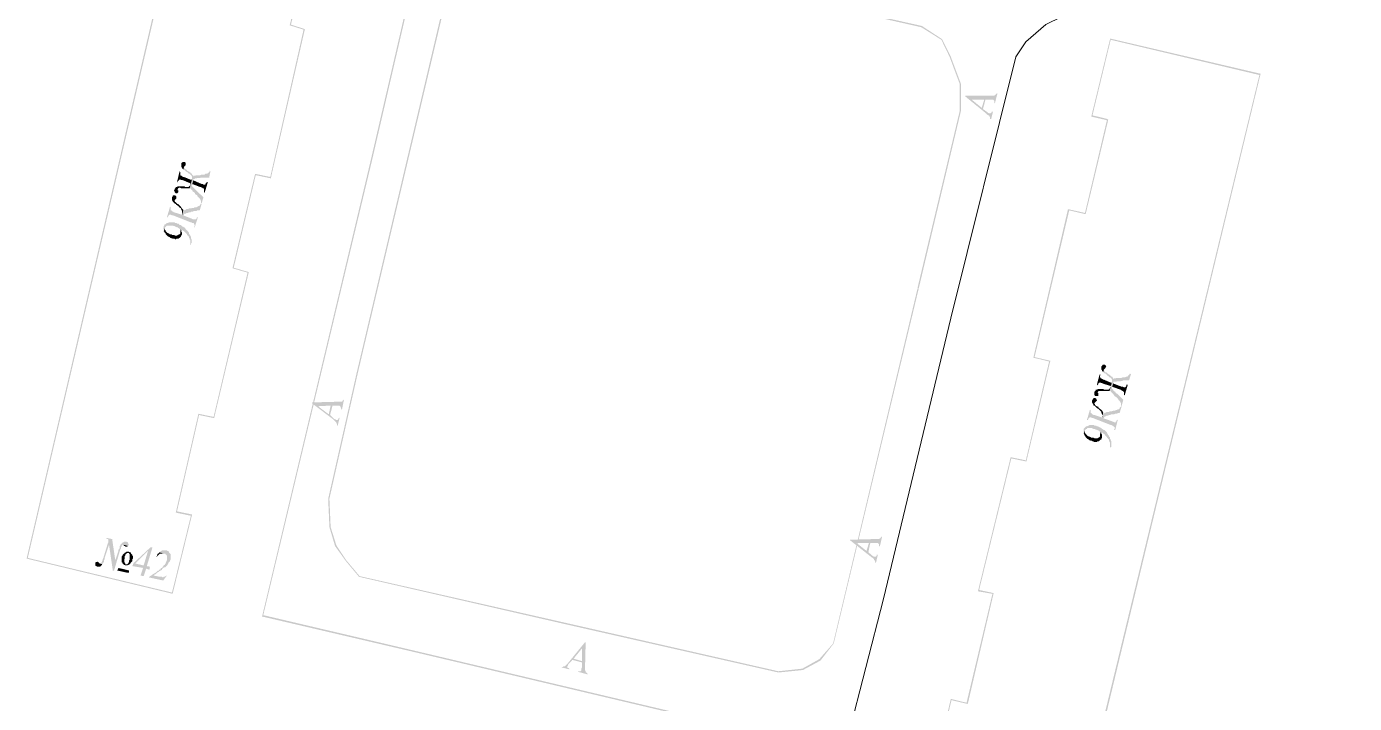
# Model space of a CAD drawing. Extents: x 243 to 885, y -99 to 1005.
# Drawn here: x 429.5 to 547.6, y 4.8 to 65 of the extents above; entities that cross this region are included whole.
import ezdxf

# ---------------------------------------------------------------- set-up
doc = ezdxf.new("R2010")
doc.units = 0
doc.header["$MEASUREMENT"] = 0
doc.layers.add('PDF _Геометрия', color=7, linetype='Continuous')
doc.layers.add('PDF _Сплошная заливка', color=7, linetype='Continuous')

msp = doc.modelspace()

# ---------------------------------------------------------------- hatches: boundary and pattern name
at = {"layer": 'PDF _Сплошная заливка', "linetype": 'ByBlock', "transparency": 33554559}
for points in [[(456.37, 103.6), (456.31, 103.65), (455.7, 100.46), (455.64, 98.78), (456.82, 96.15), (463.48, 81.09), (465.66, 80.58), (466.89, 85.79), (461.57, 87.02), (462.81, 91.84), (468.91, 90.38), (466.5, 80.47), (460.17, 53.2), (450.49, 12.55), (464.15, 9.36), (499.87, 0.91), (503.62, -5.98), (489.23, -2.68), (490.41, 2.92), (490.3, 2.92), (489.12, -2.73), (503.85, -6.09), (499.93, 1.02), (464.21, 9.47), (450.6, 12.67), (460.29, 53.2), (466.61, 80.47), (469.02, 90.44), (462.69, 92.01), (461.46, 86.91), (466.78, 85.68), (465.61, 80.7), (463.59, 81.2), (456.87, 96.21), (455.7, 98.78), (455.81, 100.46)], [(496.4, 7.57), (498.59, 7.79), (500.15, 8.63), (501.33, 10.15), (508.89, 41.73), (508.78, 41.73), (501.27, 10.15), (500.04, 8.75), (498.53, 7.91), (496.4, 7.68), (477.2, 12.05), (459.17, 16.14), (457.99, 17.54), (457.1, 18.88), (456.59, 20.5), (456.48, 23.02), (459, 34.17), (467.51, 70.22), (468.35, 71.46), (469.92, 72.35), (472.72, 73.19), (509.11, 64.96), (510.9, 63.84), (511.63, 62.33), (512.53, 59.92), (512.53, 57.51), (508.78, 41.78), (508.89, 41.73), (512.64, 57.51), (512.64, 59.92), (511.74, 62.33), (510.96, 63.9), (509.17, 65.07), (472.72, 73.25), (469.86, 72.41), (468.29, 71.57), (467.4, 70.28), (458.89, 34.17), (456.37, 23.02), (456.48, 20.5), (456.98, 18.82), (457.94, 17.48), (459.11, 16.08), (477.14, 11.94)], [(513.03, 58.86), (513.59, 58.52), (514.71, 58.52), (514.49, 57.79), (514.82, 58.52), (515.21, 58.52), (515.27, 58.52), (515.38, 58.52), (515.44, 58.52), (515.49, 58.52), (515.55, 58.47), (515.61, 58.41), (515.61, 58.3), (515.61, 58.24), (515.66, 58.19), (515.89, 59.08), (515.83, 59.08), (515.77, 59.03), (515.72, 58.97), (515.66, 58.91), (515.55, 58.86), (515.49, 58.86), (515.44, 58.86), (515.33, 58.86)], [(513.03, 58.86), (513.03, 58.8), (514.88, 57.29), (514.93, 57.23), (514.99, 57.18), (515.1, 57.12), (515.16, 57.07), (515.16, 57.01), (515.21, 57.01), (515.21, 56.95), (515.21, 56.9), (515.21, 56.79), (515.33, 56.79), (515.49, 57.46), (515.38, 57.46), (515.38, 57.35), (515.33, 57.35), (515.27, 57.29), (515.21, 57.29), (515.16, 57.29), (515.05, 57.35), (514.99, 57.4), (514.6, 57.68), (514.82, 58.52), (514.49, 57.79), (513.59, 58.52)], [(443.15, 52.14), (442.93, 51.19), (442.99, 51.13), (442.99, 51.24), (443.04, 51.3), (443.1, 51.36), (443.1, 51.41), (443.15, 51.41), (443.21, 51.41), (443.27, 51.41), (443.32, 51.36), (443.43, 51.36), (444.11, 51.08), (444.11, 51.02), (444.11, 50.96), (444.27, 51.47), (444.22, 51.47), (444.22, 51.36), (443.55, 51.64), (443.49, 51.64), (443.38, 51.69), (443.32, 51.75), (443.27, 51.75), (443.21, 51.8), (443.21, 51.86), (443.21, 51.92), (443.21, 51.97), (443.21, 52.08)], [(443.32, 52.81), (443.32, 52.53), (443.38, 52.42), (443.43, 52.36), (443.49, 52.31), (443.55, 52.53), (443.6, 52.59), (443.66, 52.64), (443.71, 52.7), (443.71, 52.76), (443.71, 52.81), (443.71, 52.87), (443.66, 52.92), (443.6, 52.98), (443.49, 52.98), (443.43, 52.98), (443.38, 52.92), (443.32, 52.87)], [(443.49, 52.31), (443.55, 52.25), (443.6, 52.25), (443.66, 52.2), (443.71, 52.14), (443.83, 52.08), (443.94, 51.97), (443.99, 51.92), (444.05, 51.92), (444.11, 51.86), (444.16, 51.8), (444.22, 51.75), (444.27, 51.64), (444.27, 51.58), (444.27, 51.52), (444.27, 51.47), (444.05, 50.63), (444.11, 50.68), (444.11, 50.63), (444.16, 50.57), (444.22, 50.52), (444.27, 50.46), (444.33, 50.4), (444.33, 50.35), (444.44, 50.29), (444.5, 50.24), (444.55, 50.12), (444.61, 50.07), (444.72, 50.01), (444.72, 49.96), (444.78, 49.9), (444.83, 49.84), (444.89, 49.79), (444.95, 49.73), (445, 49.68), (445, 49.62), (445.06, 49.51), (445.06, 49.45), (445.06, 49.4), (445.06, 49.34), (445.11, 49.28), (445.28, 49.84), (444.67, 50.4), (444.61, 50.46), (444.5, 50.57), (444.44, 50.63), (444.39, 50.68), (444.33, 50.74), (444.27, 50.8), (444.27, 50.85), (444.22, 50.91), (444.27, 50.96), (444.39, 51.36), (444.44, 51.75), (444.39, 51.69), (444.39, 51.75), (444.33, 51.8), (444.27, 51.86), (444.22, 51.92), (444.22, 51.97), (444.16, 51.97), (444.11, 52.03), (444.05, 52.08), (443.94, 52.14), (443.83, 52.2), (443.83, 52.25), (443.71, 52.31), (443.66, 52.36), (443.6, 52.36), (443.6, 52.42), (443.55, 52.48), (443.55, 52.53)], [(444.44, 51.75), (444.39, 51.36), (444.39, 51.47), (444.5, 51.47), (444.55, 51.52), (445.17, 51.58), (445.28, 51.58), (445.39, 51.58), (445.51, 51.58), (445.56, 51.58), (445.67, 51.58), (445.73, 51.58), (445.79, 51.58), (445.9, 52.14), (445.84, 52.2), (445.84, 52.14), (445.79, 52.08), (445.73, 52.03), (445.67, 51.97), (445.62, 51.97), (445.62, 51.92), (445.56, 51.92), (445.51, 51.92), (445.45, 51.92), (445.39, 51.86), (445.28, 51.86), (445.23, 51.86), (445.11, 51.86), (445, 51.8), (444.89, 51.8), (444.78, 51.8), (444.72, 51.8), (444.67, 51.8), (444.61, 51.8), (444.55, 51.75), (444.5, 51.75)], [(442.71, 50.52), (442.65, 50.4), (442.71, 50.35), (442.71, 50.29), (442.76, 50.24), (442.82, 50.18), (442.87, 50.18), (442.93, 50.18), (442.99, 50.24), (443.04, 50.29), (443.04, 50.35), (443.04, 50.46), (442.99, 50.46), (442.99, 50.52), (442.99, 50.57), (443.04, 50.8), (442.99, 50.8), (442.87, 50.74), (442.82, 50.74), (442.82, 50.68), (442.76, 50.63), (442.71, 50.57)], [(443.04, 50.8), (442.99, 50.57), (443.04, 50.63), (443.1, 50.68), (443.15, 50.68), (443.21, 50.68), (443.32, 50.63), (443.43, 50.63), (443.55, 50.63), (443.6, 50.63), (443.71, 50.63), (443.77, 50.63), (443.83, 50.63), (443.88, 50.63), (443.99, 50.63), (444.05, 50.63), (444.27, 51.47), (444.11, 50.96), (444.11, 50.91), (444.05, 50.85), (443.99, 50.8), (443.94, 50.74), (443.83, 50.74), (443.77, 50.74), (443.66, 50.74), (443.6, 50.8), (443.49, 50.8), (443.43, 50.8), (443.32, 50.8), (443.21, 50.8), (443.15, 50.8), (443.1, 50.8)], [(444.39, 51.36), (444.27, 50.96), (444.27, 51.02), (445, 50.74), (445.06, 50.74), (445.17, 50.68), (445.23, 50.63), (445.28, 50.63), (445.34, 50.57), (445.34, 50.52), (445.34, 50.46), (445.34, 50.35), (445.34, 50.29), (445.39, 50.24), (445.67, 51.19), (445.56, 51.19), (445.56, 51.13), (445.51, 51.08), (445.45, 51.02), (445.45, 50.96), (445.39, 50.96), (445.34, 50.96), (445.28, 50.96), (445.23, 51.02), (445.11, 51.02), (444.33, 51.36)], [(442.48, 49.84), (442.48, 49.56), (442.54, 49.51), (442.54, 49.45), (442.59, 49.4), (442.71, 49.56), (442.76, 49.62), (442.82, 49.68), (442.87, 49.73), (442.87, 49.79), (442.87, 49.84), (442.87, 49.9), (442.82, 49.96), (442.76, 50.01), (442.71, 50.01), (442.65, 50.01), (442.59, 50.01), (442.54, 49.96), (442.54, 49.9)], [(442.31, 49), (442.03, 48.05), (442.09, 48.05), (442.15, 48.16), (442.2, 48.22), (442.26, 48.28), (442.31, 48.28), (442.37, 48.28), (442.48, 48.22), (442.59, 48.22), (444.16, 47.6), (444.22, 47.6), (444.27, 47.55), (444.39, 47.55), (444.44, 47.49), (444.44, 47.44), (444.5, 47.38), (444.5, 47.32), (444.5, 47.27), (444.44, 47.16), (444.5, 47.16), (444.78, 48.05), (444.72, 48.11), (444.72, 48.05), (444.67, 48), (444.67, 47.94), (444.61, 47.88), (444.55, 47.88), (444.5, 47.88), (444.44, 47.88), (444.33, 47.88), (444.22, 47.94), (443.49, 48.22), (443.6, 48.67), (443.55, 48.67), (443.55, 48.61), (443.49, 48.61), (443.49, 48.67), (443.38, 48.28), (442.65, 48.5), (442.59, 48.56), (442.54, 48.56), (442.48, 48.61), (442.43, 48.67), (442.37, 48.67), (442.37, 48.72), (442.37, 48.78), (442.37, 48.89), (442.37, 48.95)], [(442.59, 49.4), (442.65, 49.34), (442.71, 49.28), (442.82, 49.23), (442.87, 49.17), (442.93, 49.12), (443.04, 49.06), (443.1, 49), (443.15, 48.95), (443.15, 48.89), (443.21, 48.89), (443.27, 48.84), (443.27, 48.78), (443.32, 48.72), (443.38, 48.61), (443.38, 48.56), (443.38, 48.5), (443.38, 48.44), (443.38, 48.33), (443.38, 48.28), (443.49, 48.67), (443.49, 48.72), (443.43, 48.78), (443.38, 48.84), (443.32, 48.89), (443.32, 48.95), (443.27, 49), (443.15, 49.12), (443.1, 49.17), (443.04, 49.23), (442.99, 49.23), (442.87, 49.34), (442.82, 49.4), (442.76, 49.4), (442.76, 49.45), (442.71, 49.51), (442.71, 49.56)], [(443.6, 48.67), (443.49, 48.22), (443.55, 48.28), (443.55, 48.33), (443.6, 48.39), (443.66, 48.39), (443.71, 48.39), (443.77, 48.44), (443.83, 48.44), (443.88, 48.44), (443.99, 48.5), (444.11, 48.5), (444.22, 48.56), (444.33, 48.56), (444.44, 48.61), (444.5, 48.61), (444.61, 48.61), (444.67, 48.61), (444.72, 48.67), (444.83, 48.67), (444.89, 48.67), (444.95, 48.67), (445.11, 49.23), (445.06, 49.28), (445, 49.23), (445, 49.17), (444.95, 49.12), (444.89, 49.06), (444.83, 49.06), (444.78, 49), (444.72, 49), (444.67, 48.95), (444.61, 48.95), (444.5, 48.95), (444.44, 48.89), (444.39, 48.89), (444.27, 48.89), (444.16, 48.84), (444.11, 48.84), (443.99, 48.84), (443.88, 48.78), (443.77, 48.78), (443.71, 48.72), (443.66, 48.72)], [(441.75, 47.21), (441.75, 47.16), (441.7, 47.1), (441.7, 47.04), (441.75, 46.99), (441.75, 46.88), (441.75, 46.82), (441.87, 47.1), (441.87, 47.16), (441.92, 47.21), (441.98, 47.27), (442.03, 47.32), (442.09, 47.32), (442.15, 47.32), (442.2, 47.32), (442.31, 47.32), (442.37, 47.32), (442.43, 47.32), (442.48, 47.32), (442.54, 47.32), (442.65, 47.27), (442.71, 47.27), (442.76, 47.21), (442.82, 47.21), (442.93, 47.16), (442.99, 47.16), (443.04, 47.1), (443.15, 47.04), (443.21, 46.99), (443.21, 46.93), (443.21, 46.82), (443.21, 46.76), (443.27, 46.99), (443.32, 46.99), (443.38, 46.93), (443.43, 46.88), (443.55, 46.82), (443.6, 46.76), (443.66, 46.71), (443.71, 46.65), (443.77, 46.6), (443.83, 46.54), (443.83, 46.48), (443.88, 46.43), (443.94, 46.37), (443.99, 46.32), (443.99, 46.26), (444.05, 46.15), (444.05, 46.09), (444.11, 46.04), (444.11, 45.98), (444.11, 45.92), (444.11, 45.81), (444.11, 45.76), (444.11, 45.7), (444.11, 45.64), (444.16, 45.59), (444.16, 45.7), (444.22, 45.76), (444.22, 45.81), (444.22, 45.92), (444.22, 45.98), (444.22, 46.04), (444.22, 46.09), (444.16, 46.2), (444.16, 46.26), (444.16, 46.32), (444.11, 46.43), (444.05, 46.48), (444.05, 46.54), (443.99, 46.6), (443.99, 46.65), (443.94, 46.76), (443.88, 46.82), (443.83, 46.88), (443.77, 46.93), (443.71, 46.99), (443.66, 47.04), (443.66, 47.1), (443.55, 47.16), (443.49, 47.21), (443.43, 47.21), (443.38, 47.27), (443.32, 47.32), (443.27, 47.38), (443.15, 47.38), (443.1, 47.44), (443.04, 47.49), (442.99, 47.49), (442.93, 47.49), (442.87, 47.55), (442.76, 47.55), (442.71, 47.6), (442.59, 47.6), (442.54, 47.6), (442.48, 47.6), (442.43, 47.6), (442.31, 47.6), (442.26, 47.6), (442.2, 47.6), (442.15, 47.55), (442.09, 47.55), (442.03, 47.55), (441.98, 47.49), (441.92, 47.44), (441.87, 47.44), (441.81, 47.38), (441.81, 47.32), (441.75, 47.27)], [(441.75, 46.82), (441.81, 46.76), (441.81, 46.71), (441.87, 46.65), (441.92, 46.6), (441.92, 46.54), (441.98, 46.48), (442.03, 46.43), (442.09, 46.37), (442.15, 46.32), (442.2, 46.32), (442.31, 46.26), (442.37, 46.2), (442.43, 46.2), (442.54, 46.15), (442.59, 46.15), (442.71, 46.15), (442.76, 46.09), (442.82, 46.09), (442.87, 46.15), (442.99, 46.15), (443.04, 46.15), (443.1, 46.2), (443.21, 46.65), (443.21, 46.6), (443.15, 46.54), (443.1, 46.54), (443.04, 46.48), (442.99, 46.48), (442.93, 46.43), (442.87, 46.43), (442.82, 46.43), (442.76, 46.43), (442.65, 46.48), (442.59, 46.48), (442.48, 46.48), (442.43, 46.54), (442.31, 46.54), (442.2, 46.6), (442.15, 46.65), (442.09, 46.65), (442.03, 46.71), (441.98, 46.76), (441.92, 46.82), (441.92, 46.88), (441.87, 46.93), (441.87, 46.99), (441.87, 47.04), (441.87, 47.1)], [(443.21, 46.76), (443.21, 46.65), (443.1, 46.2), (443.15, 46.2), (443.21, 46.26), (443.27, 46.32), (443.27, 46.37), (443.32, 46.43), (443.32, 46.48), (443.38, 46.54), (443.38, 46.6), (443.38, 46.71), (443.32, 46.76), (443.32, 46.82), (443.32, 46.93), (443.27, 46.99)], [(525.13, 34.78), (525.13, 34.5), (525.18, 34.45), (525.18, 34.39), (525.24, 34.33), (525.29, 34.28), (525.35, 34.5), (525.41, 34.56), (525.46, 34.61), (525.52, 34.67), (525.52, 34.73), (525.57, 34.78), (525.52, 34.84), (525.52, 34.89), (525.41, 34.95), (525.35, 34.95), (525.24, 34.95), (525.24, 34.89), (525.18, 34.89), (525.18, 34.84)], [(525.29, 34.28), (525.35, 34.22), (525.41, 34.17), (525.46, 34.17), (525.57, 34.11), (525.63, 34), (525.74, 33.94), (525.8, 33.89), (525.85, 33.83), (525.91, 33.83), (525.96, 33.77), (526.02, 33.72), (526.08, 33.61), (526.08, 33.55), (526.08, 33.49), (526.08, 33.44), (525.85, 32.6), (525.91, 32.65), (525.96, 32.6), (525.96, 32.54), (526.02, 32.49), (526.08, 32.43), (526.13, 32.37), (526.19, 32.32), (526.24, 32.26), (526.3, 32.15), (526.41, 32.09), (526.47, 32.04), (526.52, 31.98), (526.58, 31.93), (526.64, 31.87), (526.64, 31.81), (526.69, 31.76), (526.75, 31.76), (526.75, 31.7), (526.8, 31.65), (526.86, 31.53), (526.86, 31.48), (526.86, 31.42), (526.86, 31.37), (526.86, 31.25), (526.92, 31.25), (527.08, 31.81), (526.52, 32.37), (526.41, 32.43), (526.36, 32.54), (526.24, 32.6), (526.19, 32.65), (526.19, 32.71), (526.13, 32.71), (526.13, 32.77), (526.08, 32.77), (526.08, 32.82), (526.08, 32.88), (526.08, 32.93), (526.19, 33.33), (526.24, 33.72), (526.19, 33.66), (526.19, 33.72), (526.13, 33.77), (526.13, 33.83), (526.08, 33.89), (526.02, 33.89), (525.96, 33.94), (525.91, 34), (525.85, 34.05), (525.74, 34.11), (525.69, 34.17), (525.63, 34.17), (525.57, 34.28), (525.46, 34.28), (525.41, 34.33), (525.41, 34.39), (525.35, 34.45), (525.35, 34.5)], [(524.96, 34.05), (524.73, 33.16), (524.79, 33.1), (524.79, 33.16), (524.85, 33.21), (524.85, 33.27), (524.9, 33.33), (524.96, 33.33), (525.01, 33.38), (525.07, 33.33), (525.18, 33.33), (525.24, 33.27), (525.96, 33.05), (525.96, 32.99), (525.91, 32.93), (526.08, 33.44), (526.08, 33.38), (526.02, 33.33), (525.35, 33.61), (525.29, 33.61), (525.24, 33.66), (525.13, 33.72), (525.07, 33.72), (525.07, 33.77), (525.01, 33.83), (525.01, 33.89), (525.01, 33.94), (525.07, 34.05)], [(524.85, 32.77), (524.85, 32.54), (524.85, 32.6), (524.9, 32.6), (524.96, 32.6), (525.01, 32.6), (525.13, 32.6), (525.24, 32.6), (525.35, 32.6), (525.46, 32.6), (525.52, 32.6), (525.57, 32.6), (525.63, 32.6), (525.69, 32.6), (525.74, 32.6), (525.8, 32.6), (525.85, 32.6), (526.08, 33.44), (525.91, 32.93), (525.91, 32.88), (525.85, 32.82), (525.85, 32.77), (525.8, 32.77), (525.74, 32.71), (525.69, 32.71), (525.63, 32.71), (525.57, 32.71), (525.46, 32.71), (525.41, 32.71), (525.29, 32.77), (525.24, 32.77), (525.13, 32.77), (525.07, 32.77), (524.96, 32.77), (524.9, 32.77)], [(526.19, 33.33), (526.08, 32.93), (526.08, 32.99), (526.86, 32.71), (526.86, 32.65), (526.97, 32.65), (527.03, 32.6), (527.08, 32.54), (527.14, 32.54), (527.14, 32.49), (527.14, 32.43), (527.14, 32.32), (527.14, 32.26), (527.2, 32.21), (527.48, 33.16), (527.42, 33.16), (527.36, 33.16), (527.36, 33.05), (527.31, 32.99), (527.25, 32.93), (527.2, 32.93), (527.14, 32.93), (527.03, 32.99), (526.92, 32.99), (526.19, 33.27)], [(526.24, 33.72), (526.19, 33.33), (526.19, 33.38), (526.24, 33.44), (526.3, 33.44), (526.36, 33.44), (526.97, 33.49), (527.08, 33.55), (527.2, 33.55), (527.31, 33.55), (527.42, 33.55), (527.48, 33.55), (527.53, 33.55), (527.59, 33.55), (527.76, 34.11), (527.64, 34.17), (527.64, 34.11), (527.59, 34.05), (527.53, 34), (527.48, 33.94), (527.48, 33.89), (527.42, 33.89), (527.36, 33.89), (527.25, 33.83), (527.2, 33.83), (527.14, 33.83), (527.03, 33.83), (526.92, 33.77), (526.8, 33.77), (526.69, 33.77), (526.64, 33.77), (526.52, 33.77), (526.47, 33.77), (526.41, 33.72), (526.36, 33.72)], [(524.34, 31.81), (524.29, 31.76), (524.29, 31.59), (524.34, 31.53), (524.34, 31.48), (524.4, 31.42), (524.4, 31.37), (524.45, 31.31), (524.51, 31.53), (524.57, 31.59), (524.62, 31.65), (524.68, 31.7), (524.73, 31.76), (524.73, 31.81), (524.68, 31.87), (524.68, 31.93), (524.57, 31.98), (524.51, 31.98), (524.45, 31.98), (524.4, 31.93), (524.34, 31.87)], [(524.51, 32.49), (524.51, 32.26), (524.57, 32.15), (524.62, 32.15), (524.68, 32.15), (524.79, 32.15), (524.85, 32.15), (524.85, 32.26), (524.85, 32.32), (524.85, 32.37), (524.85, 32.43), (524.79, 32.49), (524.85, 32.54), (524.85, 32.77), (524.79, 32.77), (524.73, 32.71), (524.62, 32.71), (524.62, 32.65), (524.57, 32.6), (524.51, 32.54)], [(454.97, 31.59), (454.91, 31.53), (456.82, 30.08), (456.87, 30.02), (456.93, 29.97), (456.98, 29.91), (457.04, 29.86), (457.1, 29.8), (457.1, 29.74), (457.15, 29.69), (457.15, 29.63), (457.15, 29.52), (457.21, 29.52), (457.38, 30.19), (457.32, 30.25), (457.32, 30.19), (457.26, 30.14), (457.26, 30.08), (457.21, 30.02), (457.15, 30.02), (457.1, 30.02), (457.04, 30.08), (456.98, 30.08), (456.87, 30.14), (456.54, 30.47), (456.76, 31.31), (456.42, 30.53), (455.47, 31.25)], [(454.97, 31.59), (455.47, 31.25), (456.59, 31.31), (456.42, 30.53), (456.76, 31.31), (457.15, 31.31), (457.21, 31.31), (457.26, 31.31), (457.38, 31.31), (457.43, 31.25), (457.49, 31.2), (457.49, 31.14), (457.54, 31.09), (457.49, 30.97), (457.6, 30.97), (457.77, 31.81), (457.71, 31.87), (457.71, 31.81), (457.66, 31.76), (457.66, 31.7), (457.6, 31.7), (457.6, 31.65), (457.54, 31.65), (457.49, 31.65), (457.43, 31.65), (457.32, 31.65), (457.21, 31.65)], [(524.12, 30.97), (523.84, 30.02), (523.95, 30.02), (523.95, 30.08), (524.01, 30.19), (524.06, 30.19), (524.06, 30.25), (524.12, 30.25), (524.23, 30.25), (524.29, 30.19), (524.4, 30.19), (525.96, 29.58), (526.02, 29.58), (526.13, 29.52), (526.19, 29.46), (526.24, 29.46), (526.24, 29.41), (526.3, 29.41), (526.3, 29.35), (526.3, 29.3), (526.3, 29.24), (526.24, 29.13), (526.36, 29.13), (526.58, 30.02), (526.52, 30.08), (526.52, 30.02), (526.47, 29.97), (526.47, 29.91), (526.41, 29.86), (526.36, 29.8), (526.3, 29.8), (526.24, 29.86), (526.19, 29.86), (526.08, 29.91), (525.29, 30.19), (525.41, 30.64), (525.35, 30.58), (525.29, 30.64), (525.18, 30.25), (524.51, 30.47), (524.45, 30.47), (524.34, 30.53), (524.29, 30.58), (524.23, 30.64), (524.17, 30.64), (524.17, 30.69), (524.17, 30.75), (524.17, 30.86), (524.17, 30.92)], [(524.45, 31.31), (524.51, 31.31), (524.57, 31.25), (524.62, 31.2), (524.68, 31.14), (524.73, 31.09), (524.85, 31.03), (524.9, 30.97), (524.96, 30.92), (525.01, 30.86), (525.07, 30.81), (525.13, 30.75), (525.13, 30.64), (525.18, 30.58), (525.18, 30.53), (525.24, 30.47), (525.24, 30.41), (525.18, 30.36), (525.18, 30.3), (525.18, 30.25), (525.29, 30.64), (525.29, 30.69), (525.24, 30.75), (525.24, 30.81), (525.18, 30.86), (525.13, 30.92), (525.07, 30.97), (525.01, 31.03), (524.9, 31.09), (524.85, 31.2), (524.79, 31.2), (524.73, 31.25), (524.62, 31.31), (524.57, 31.37), (524.57, 31.42), (524.51, 31.48), (524.51, 31.53)], [(525.41, 30.64), (525.29, 30.19), (525.35, 30.19), (525.35, 30.25), (525.41, 30.3), (525.41, 30.36), (525.46, 30.36), (525.52, 30.36), (525.57, 30.41), (525.63, 30.41), (525.74, 30.41), (525.8, 30.47), (525.91, 30.47), (526.02, 30.53), (526.08, 30.53), (526.13, 30.53), (526.24, 30.53), (526.36, 30.58), (526.41, 30.58), (526.52, 30.58), (526.58, 30.64), (526.64, 30.64), (526.69, 30.64), (526.75, 30.64), (526.92, 31.2), (526.86, 31.25), (526.86, 31.2), (526.8, 31.14), (526.75, 31.09), (526.75, 31.03), (526.69, 30.97), (526.64, 30.97), (526.58, 30.97), (526.52, 30.92), (526.47, 30.92), (526.41, 30.92), (526.36, 30.86), (526.24, 30.86), (526.19, 30.86), (526.08, 30.81), (526.02, 30.81), (525.91, 30.81), (525.8, 30.75), (525.69, 30.75), (525.63, 30.75), (525.52, 30.69), (525.46, 30.69)], [(523.56, 29.18), (523.56, 28.79), (523.67, 29.07), (523.67, 29.13), (523.73, 29.18), (523.78, 29.24), (523.84, 29.24), (523.89, 29.3), (523.95, 29.3), (524.01, 29.3), (524.12, 29.3), (524.17, 29.3), (524.23, 29.3), (524.29, 29.3), (524.4, 29.24), (524.45, 29.24), (524.51, 29.24), (524.62, 29.18), (524.68, 29.18), (524.73, 29.13), (524.79, 29.13), (524.9, 29.07), (524.96, 29.02), (525.01, 28.96), (525.01, 28.9), (525.01, 28.79), (525.01, 28.74), (525.07, 28.96), (525.13, 28.9), (525.24, 28.9), (525.29, 28.85), (525.35, 28.79), (525.41, 28.74), (525.46, 28.68), (525.52, 28.62), (525.57, 28.57), (525.63, 28.51), (525.63, 28.46), (525.69, 28.4), (525.74, 28.34), (525.8, 28.29), (525.8, 28.18), (525.85, 28.12), (525.85, 28.06), (525.91, 28.01), (525.91, 27.95), (525.91, 27.84), (525.91, 27.78), (525.91, 27.73), (525.91, 27.67), (525.91, 27.62), (525.96, 27.56), (526.02, 27.67), (526.02, 27.73), (526.02, 27.78), (526.02, 27.84), (526.02, 27.95), (526.02, 28.01), (526.02, 28.06), (526.02, 28.12), (525.96, 28.23), (525.96, 28.29), (525.91, 28.34), (525.91, 28.46), (525.85, 28.51), (525.8, 28.57), (525.8, 28.62), (525.74, 28.68), (525.69, 28.79), (525.63, 28.85), (525.63, 28.9), (525.57, 28.96), (525.52, 29.02), (525.46, 29.07), (525.41, 29.13), (525.35, 29.13), (525.29, 29.18), (525.18, 29.24), (525.13, 29.3), (525.07, 29.35), (525.01, 29.35), (524.9, 29.41), (524.85, 29.46), (524.79, 29.46), (524.73, 29.46), (524.68, 29.52), (524.57, 29.52), (524.51, 29.52), (524.45, 29.58), (524.34, 29.58), (524.29, 29.58), (524.23, 29.58), (524.12, 29.58), (524.06, 29.58), (524.01, 29.52), (523.95, 29.52), (523.84, 29.46), (523.78, 29.46), (523.73, 29.41), (523.67, 29.35), (523.61, 29.3), (523.56, 29.24)], [(523.56, 28.79), (523.61, 28.74), (523.61, 28.68), (523.67, 28.62), (523.73, 28.51), (523.78, 28.46), (523.84, 28.4), (523.89, 28.34), (524.01, 28.29), (524.06, 28.23), (524.12, 28.23), (524.17, 28.18), (524.29, 28.18), (524.34, 28.12), (524.4, 28.12), (524.51, 28.06), (524.57, 28.06), (524.62, 28.06), (524.73, 28.06), (524.79, 28.12), (524.85, 28.12), (524.9, 28.12), (525.01, 28.62), (525.01, 28.57), (524.96, 28.51), (524.9, 28.46), (524.85, 28.46), (524.79, 28.4), (524.73, 28.4), (524.68, 28.4), (524.62, 28.4), (524.57, 28.4), (524.51, 28.4), (524.4, 28.46), (524.34, 28.46), (524.23, 28.46), (524.17, 28.51), (524.12, 28.51), (524.06, 28.57), (523.95, 28.57), (523.89, 28.62), (523.84, 28.68), (523.78, 28.74), (523.73, 28.79), (523.67, 28.9), (523.67, 28.96), (523.67, 29.02), (523.67, 29.07)], [(525.01, 28.74), (525.01, 28.62), (524.9, 28.12), (524.96, 28.18), (525.01, 28.23), (525.07, 28.29), (525.13, 28.29), (525.13, 28.34), (525.18, 28.46), (525.18, 28.51), (525.18, 28.57), (525.18, 28.62), (525.18, 28.74), (525.13, 28.79), (525.13, 28.85), (525.07, 28.96)], [(436.77, 19.05), (436.38, 17.76), (436.32, 17.65), (436.32, 17.59), (436.27, 17.48), (436.27, 17.42), (436.21, 17.37), (436.21, 17.31), (436.15, 17.26), (436.1, 17.26), (436.27, 17.2), (436.32, 17.2), (436.32, 17.26), (436.38, 17.31), (436.38, 17.37), (436.43, 17.42), (436.43, 17.54), (436.49, 17.65), (436.49, 17.76), (436.88, 18.94)], [(437.16, 19.44), (436.6, 19.55), (436.6, 19.5), (436.66, 19.5), (436.71, 19.44), (436.77, 19.44), (436.83, 19.38), (436.83, 19.33), (436.83, 19.27), (436.83, 19.22), (436.83, 19.16), (436.77, 19.05), (436.88, 18.94), (437.22, 16.64), (437.44, 17.54)], [(438.39, 19.22), (438.28, 19.22), (438.17, 19.16), (438.11, 19.16), (438.06, 19.1), (438, 19.05), (437.95, 18.99), (437.89, 18.94), (437.89, 18.88), (437.83, 18.82), (437.83, 18.71), (437.83, 18.66), (437.78, 18.54), (437.72, 18.49), (437.72, 18.38), (437.44, 17.54), (437.22, 16.64), (437.33, 16.64), (437.89, 18.54), (437.95, 18.6), (437.95, 18.71), (438, 18.77), (438, 18.82), (438.06, 18.88), (438.11, 18.94), (438.17, 18.94), (438.56, 18.82), (438.62, 18.88), (438.62, 18.94), (438.62, 18.99), (438.56, 19.1), (438.56, 19.16), (438.51, 19.16)], [(438.56, 18.82), (438.17, 18.94), (438.17, 18.88), (438.23, 18.82), (438.28, 18.82), (438.34, 18.77), (438.39, 18.77), (438.45, 18.77), (438.51, 18.77)], [(502.78, 19.38), (503.34, 19.1), (504.46, 19.1), (504.24, 18.38), (504.58, 19.1), (505.02, 19.1), (505.08, 19.1), (505.14, 19.1), (505.19, 19.1), (505.25, 19.1), (505.3, 19.05), (505.36, 18.99), (505.36, 18.94), (505.36, 18.88), (505.36, 18.82), (505.42, 18.77), (505.64, 19.66), (505.58, 19.66), (505.53, 19.55), (505.47, 19.55), (505.47, 19.5), (505.42, 19.5), (505.36, 19.44), (505.25, 19.44), (505.19, 19.44), (505.08, 19.44)], [(502.78, 19.38), (502.78, 19.33), (504.63, 17.87), (504.69, 17.82), (504.8, 17.76), (504.86, 17.7), (504.91, 17.65), (504.91, 17.59), (504.97, 17.54), (505.02, 17.42), (505.02, 17.37), (505.08, 17.31), (505.25, 18.04), (505.19, 18.04), (505.14, 18.04), (505.14, 17.93), (505.08, 17.87), (505.02, 17.87), (504.97, 17.87), (504.91, 17.87), (504.8, 17.93), (504.74, 17.98), (504.41, 18.26), (504.58, 19.1), (504.24, 18.38), (503.34, 19.1)], [(438.39, 18.26), (438.34, 18.26), (438.28, 18.21), (438.23, 18.15), (438.17, 18.1), (438.11, 18.04), (438.06, 17.98), (438.06, 17.93), (438, 17.87), (438, 17.82), (438, 17.7), (438, 17.65), (438, 17.59), (438, 17.48), (438, 17.42), (438, 17.37), (438.06, 17.37), (438.06, 17.31), (438.11, 17.26), (438.39, 17.2), (438.34, 17.2), (438.34, 17.26), (438.28, 17.31), (438.28, 17.37), (438.23, 17.42), (438.23, 17.48), (438.23, 17.54), (438.23, 17.59), (438.28, 17.7), (438.28, 17.76), (438.28, 17.87), (438.28, 17.93), (438.34, 17.98), (438.34, 18.04), (438.39, 18.15), (438.45, 18.15), (438.51, 18.21), (438.56, 18.21), (438.62, 18.21)], [(438.62, 18.32), (438.45, 18.32), (438.39, 18.26), (438.62, 18.21), (438.67, 18.21), (438.67, 18.15), (438.73, 18.1), (438.73, 18.04), (438.73, 17.93), (438.73, 17.82), (438.73, 17.76), (438.73, 17.7), (438.73, 17.59), (438.67, 17.54), (438.67, 17.48), (438.67, 17.42), (438.62, 17.37), (438.62, 17.31), (438.56, 17.26), (438.51, 17.2), (438.45, 17.2), (438.39, 17.2), (438.11, 17.26), (438.17, 17.2), (438.23, 17.14), (438.28, 17.14), (438.34, 17.09), (438.45, 17.09), (438.51, 17.09), (438.56, 17.14), (438.62, 17.14), (438.67, 17.2), (438.73, 17.2), (438.79, 17.26), (438.79, 17.31), (438.84, 17.37), (438.9, 17.42), (438.95, 17.48), (438.95, 17.59), (438.95, 17.65), (439.01, 17.7), (439.01, 17.82), (439.01, 17.87), (439.01, 17.93), (438.95, 17.98), (438.95, 18.04), (438.9, 18.1), (438.84, 18.15), (438.84, 18.21), (438.79, 18.26), (438.73, 18.26)], [(440.75, 18.71), (440.58, 18.71), (439.07, 17.31), (438.95, 17.03), (439.91, 16.87), (439.68, 16.19), (439.96, 16.14), (440.19, 16.81), (440.47, 16.7), (440.52, 16.98), (440.24, 17.03), (439.23, 17.26), (440.35, 18.38)], [(440.75, 18.71), (440.35, 18.38), (439.96, 17.09), (439.23, 17.26), (440.24, 17.03)], [(441.92, 18.43), (441.59, 18.43), (441.53, 18.38), (441.47, 18.32), (441.42, 18.32), (441.36, 18.26), (441.75, 18.15), (441.81, 18.15), (441.87, 18.15), (441.92, 18.1), (441.92, 18.04), (441.98, 18.04), (442.03, 17.93), (442.03, 17.87), (442.03, 17.82), (442.03, 17.76), (442.03, 17.7), (442.03, 17.59), (442.03, 17.54), (441.98, 17.48), (441.98, 17.42), (441.92, 17.31), (441.92, 17.26), (441.87, 17.2), (441.81, 17.14), (441.75, 17.09), (441.7, 17.03), (441.64, 16.92), (441.59, 16.87), (441.53, 16.87), (441.47, 16.81), (441.47, 16.75), (441.42, 16.75), (441.36, 16.7), (441.31, 16.64), (441.25, 16.64), (441.19, 16.59), (441.14, 16.53), (441.08, 16.47), (440.97, 16.42), (440.91, 16.36), (440.86, 16.36), (440.8, 16.31), (440.69, 16.25), (440.86, 16.19), (440.91, 16.25), (440.97, 16.31), (441.03, 16.31), (441.08, 16.36), (441.14, 16.42), (441.19, 16.47), (441.31, 16.53), (441.36, 16.59), (441.47, 16.64), (441.59, 16.7), (441.59, 16.75), (441.64, 16.81), (441.7, 16.87), (441.81, 16.92), (441.87, 16.92), (441.92, 16.98), (441.98, 17.03), (442.03, 17.09), (442.09, 17.14), (442.09, 17.2), (442.15, 17.26), (442.15, 17.31), (442.2, 17.37), (442.26, 17.42), (442.31, 17.48), (442.31, 17.54), (442.37, 17.65), (442.37, 17.7), (442.37, 17.76), (442.37, 17.87), (442.37, 17.93), (442.37, 17.98), (442.37, 18.1), (442.31, 18.15), (442.26, 18.21), (442.2, 18.26), (442.2, 18.32), (442.15, 18.38), (442.09, 18.38), (442.03, 18.43)], [(441.36, 18.26), (441.31, 18.21), (441.25, 18.15), (441.19, 18.1), (441.19, 18.04), (441.14, 17.93), (441.08, 17.87), (441.14, 17.87), (441.19, 17.93), (441.25, 17.98), (441.31, 18.04), (441.36, 18.1), (441.42, 18.15), (441.47, 18.15), (441.59, 18.15), (441.64, 18.21), (441.7, 18.21), (441.75, 18.15)], [(435.87, 17.42), (435.82, 17.42), (435.71, 17.37), (435.65, 17.37), (435.65, 17.26), (435.65, 17.14), (435.65, 17.09), (435.71, 17.03), (435.76, 17.03), (435.82, 16.98), (435.87, 16.98), (435.93, 16.98), (435.99, 16.98), (436.1, 16.98), (436.15, 17.03), (436.21, 17.09), (436.27, 17.14), (436.27, 17.2), (436.1, 17.26), (436.04, 17.26), (435.99, 17.31), (435.99, 17.37), (435.93, 17.37)], [(438.67, 16.64), (437.72, 16.87), (437.61, 16.64), (438.62, 16.42)], [(442.03, 16.19), (441.98, 16.19), (441.92, 16.14), (441.81, 16.08), (441.75, 16.08), (441.7, 16.03), (441.64, 16.03), (441.59, 16.08), (441.53, 16.08), (441.42, 16.08), (440.86, 16.19), (440.69, 16.25), (440.63, 16.19), (440.52, 16.14), (440.47, 16.08), (440.41, 16.03), (441.7, 15.75)], [(479.27, 10.26), (479.21, 10.26), (477.7, 8.41), (477.64, 8.35), (477.59, 8.3), (477.53, 8.24), (477.48, 8.19), (477.42, 8.13), (477.36, 8.13), (477.31, 8.13), (477.25, 8.07), (477.14, 8.07), (477.14, 8.02), (477.81, 7.85), (477.81, 7.91), (477.76, 7.96), (477.7, 7.96), (477.64, 8.02), (477.64, 8.07), (477.64, 8.13), (477.7, 8.19), (477.7, 8.24), (477.76, 8.35), (478.09, 8.69), (478.93, 8.47), (478.2, 8.8), (478.93, 9.7)], [(479.27, 10.26), (478.93, 9.7), (478.93, 8.58), (478.2, 8.8), (478.93, 8.47), (478.93, 8.07), (478.93, 8.02), (478.88, 7.91), (478.88, 7.85), (478.88, 7.79), (478.88, 7.74), (478.82, 7.68), (478.76, 7.68), (478.71, 7.68), (478.6, 7.68), (478.6, 7.63), (479.44, 7.4), (479.44, 7.46), (479.38, 7.51), (479.32, 7.57), (479.27, 7.57), (479.27, 7.63), (479.27, 7.68), (479.21, 7.79), (479.21, 7.85), (479.21, 7.96)]]:
    msp.add_hatch(color=256, dxfattribs=at).paths.add_polyline_path(points)
h = msp.add_hatch(color=256, dxfattribs=at)
h.paths.add_polyline_path([(444.78, 83.16), (429.55, 17.7), (442.54, 14.57), (444.27, 21.62), (442.93, 21.9), (444.89, 30.47), (446.23, 30.19), (449.31, 43.18), (447.97, 43.57), (449.93, 51.8), (451.27, 51.52), (454.3, 64.79), (453.06, 65.19), (455.08, 73.7), (456.37, 73.3), (458.05, 80.19), (444.83, 83.16), (444.83, 83.13)])
h.paths.add_polyline_path([(429.66, 17.76), (444.89, 83.09), (457.94, 80.14), (456.31, 73.47), (454.97, 73.81), (452.95, 65.13), (454.18, 64.74), (451.22, 51.64), (449.87, 51.92), (447.86, 43.52), (449.2, 43.13), (446.18, 30.3), (444.83, 30.58), (442.82, 21.79), (444.16, 21.51), (442.48, 14.68)], flags=0)
h = msp.add_hatch(color=256, dxfattribs=at)
h.paths.add_polyline_path([(523.73, 48.33), (525.74, 56.73), (525.69, 56.73), (525.69, 56.79), (524.34, 57.12), (525.96, 63.84), (539.18, 60.71), (523.33, -4.75), (510.18, -1.72), (511.8, 5.11), (513.25, 4.77), (515.55, 14.63), (514.26, 14.91), (517.12, 26.61), (518.46, 26.33), (520.59, 35.29), (519.19, 35.62), (522.27, 48.67)])
h.paths.add_polyline_path([(523.67, 48.44), (522.16, 48.78), (519.08, 35.57), (520.48, 35.23), (518.41, 26.44), (517.06, 26.72), (514.15, 14.79), (515.44, 14.57), (513.14, 4.88), (511.74, 5.22), (510.06, -1.78), (523.45, -4.86), (539.29, 60.82), (525.91, 63.95), (524.23, 57.01), (525.62, 56.69)], flags=0)

# ---------------------------------------------------------------- linework, layer by layer
at = {"layer": 'PDF _Геометрия', "linetype": 'ByBlock', "lineweight": 18}
msp.add_lwpolyline([(546.57, 74.76), (523.05, 66.59), (520.2, 65.19), (518.41, 63.67), (517.51, 62.33), (511.74, 39.09), (505.75, 14.12), (502.62, 1.92), (502.9, 0.8), (505.64, -4.36), (510.74, -6.71), (515.05, -7.83), (539.35, -13.87), (580.28, -23.84), (613.31, -31.79)], dxfattribs=at)

doc.saveas('drawing.dxf')
